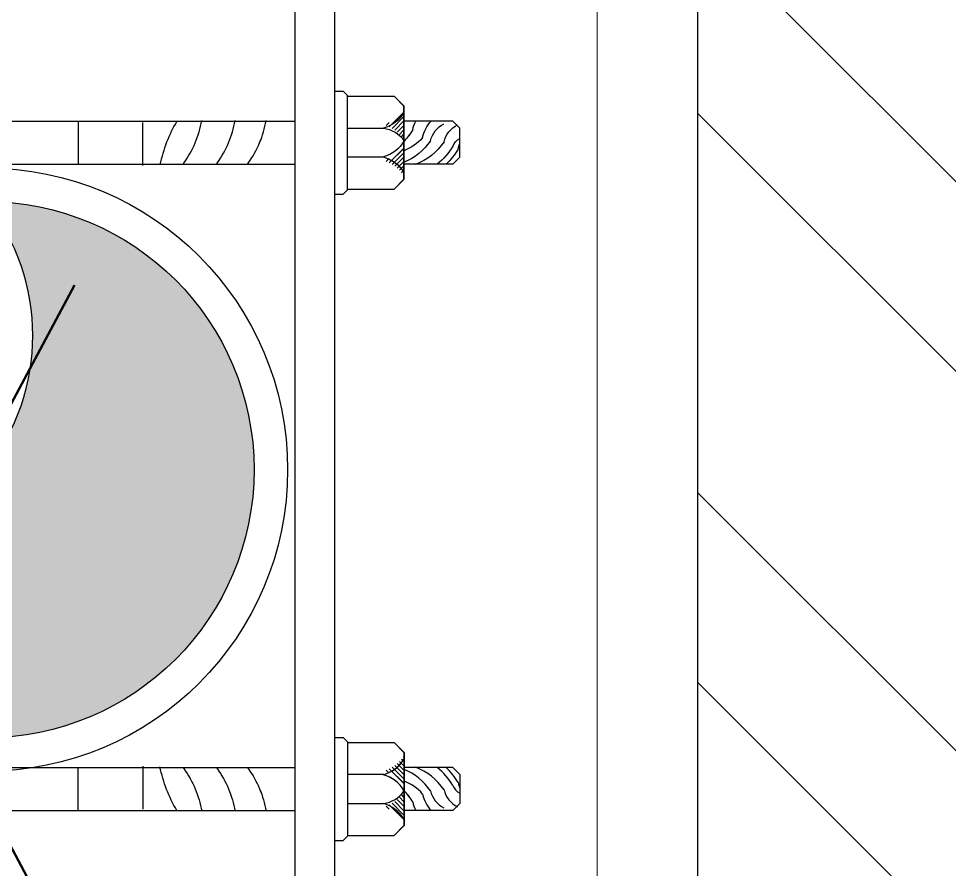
# Model space of a CAD drawing. Header units: inches. Extents: x -190799 to -189704, y -49100 to -46985.
# Drawn here: x -190481.67 to -190474.74, y -47409.44 to -47403.09 of the extents above; entities that cross this region are included whole.
import ezdxf

# ---------------------------------------------------------------- set-up
doc = ezdxf.new("R2010")
doc.units = ezdxf.units.IN
doc.header["$LTSCALE"] = 25
doc.header["$MEASUREMENT"] = 0
doc.linetypes.add('DASHED2', pattern=[0.375, 0.25, -0.125])
doc.layers.get('0').update_dxf_attribs({"lineweight": 0})
for name, color, linetype, lineweight in [('CWS', 180, 'Continuous', 18), ('PLASTER LINE', 1, 'Continuous', 5), ('PP-BEAM', 104, 'DASHED2', 50), ('PP-WALL', 7, 'Continuous', 30), ('sechatch', 8, 'Continuous', 0), ('SH - ANGLE SUPPORT', 7, 'Continuous', 30), ('SH- SWP', 1, 'Continuous', 15)]:
    doc.layers.add(name, color=color, linetype=linetype, lineweight=lineweight)

# ---------------------------------------------------------------- blocks, each defined once
blk = doc.blocks.new('*X19')
at = {"color": 0}
for p, q in [((113.7279130090329, 341.4162965511011), (114.3176786467903, 342.0060621888587)), ((113.6040440224238, 341.4692042597887), (113.7240518539459, 341.5892120913109)), ((113.8423566890578, 341.3539635358294), (114.318169125598, 341.8297759723697)), ((113.9481308900426, 341.2829610415177), (114.3186596044057, 341.6534897558808)), ((114.0456951115147, 341.2037485676931), (114.3191500832134, 341.4772035393918)), ((114.1352787081868, 341.1165554690687), (114.3196405620211, 341.3009173229029)), ((114.2169109186877, 341.0214109842728), (114.3201310408288, 341.1246311064139)), ((114.2904245531791, 340.9181479234677), (114.3206215196365, 340.948344889925))]:
    blk.add_line(p, q, dxfattribs=at)
blk = doc.blocks.new('swp')
at = {"layer": 'SH- SWP', "lineweight": 30}
h = blk.add_hatch(color=256, dxfattribs=at)
edge = h.paths.add_edge_path()
edge.add_ellipse((-188958.7646456869, -47122.30971005782), major_axis=(-1.131884257421873, -1.131884257421873), ratio=1, start_angle=186.3386170526238, end_angle=263.6613829461683)
edge.add_ellipse((-188957.7646456869, -47121.05978048204), major_axis=(1.414213562374951, -1.414213562374951), ratio=0.9999999999973742, start_angle=225.0000000015491, end_angle=405.0000000000753)
edge.add_ellipse((-188956.7646456869, -47119.80985090627), major_axis=(1.131884257421873, -1.131884257421873), ratio=1, start_angle=276.33861705314143, end_angle=353.66138294634084, ccw=False)
at = {"layer": 'SH - ANGLE SUPPORT'}
for p, q in [((-188960.3058235438, -47121.00095880224, -967.949206592016), (-188960.3058235437, -47123.36738671019, -967.949206592016)), ((-188960.3058235438, -47121.0010204016, -967.949206592016), (-188960.3058235438, -47123.36744830947, -967.949206592016)), ((-188955.1665579054, -47121.00095880224, -967.949206592016), (-188955.1665579055, -47123.36738671019, -967.949206592016)), ((-188955.1665579055, -47121.0010204016, -967.949206592016), (-188955.1665579055, -47123.36744830947, -967.949206592016)), ((-188959.9858235438, -47121.07673971012, -967.949206592016), (-188959.9858235438, -47123.36738671019, -967.949206592016)), ((-188959.9858235438, -47121.07680130948, -967.949206592016), (-188959.9858235438, -47123.36744830947, -967.949206592016)), ((-188955.4865579054, -47121.07673971012, -967.949206592016), (-188955.4865579054, -47123.36738671019, -967.949206592016)), ((-188955.4865579054, -47121.07680130948, -967.949206592016), (-188955.4865579054, -47123.36744830947, -967.949206592016)), ((-188960.3058235437, -47121.74960115671, -967.949206592016), (-188959.9858235438, -47121.74960115671, -967.949206592016)), ((-188960.3058235438, -47121.74960115671, -967.949206592016), (-188959.9858235438, -47121.74960115671, -967.949206592016)), ((-188960.3058235437, -47121.74966275608, -967.949206592016), (-188959.9858235438, -47121.74966275608, -967.949206592016)), ((-188960.3058235438, -47121.74966275608, -967.949206592016), (-188959.9858235438, -47121.74966275608, -967.949206592016)), ((-188955.1665579054, -47121.74960115671, -967.949206592016), (-188955.4865579054, -47121.74960115671, -967.949206592016)), ((-188955.1665579055, -47121.74966275608, -967.949206592016), (-188955.4865579054, -47121.74966275608, -967.949206592016)), ((-188959.976205301, -47122.23073078232, -967.949206592016), (-188960.296205301, -47122.23073078232, -967.949206592016)), ((-188959.976205301, -47122.23073078232, -967.949206592016), (-188960.296205301, -47122.23073078232, -967.949206592016)), ((-188959.976205301, -47122.23079238177, -967.949206592016), (-188960.296205301, -47122.23079238177, -967.949206592016)), ((-188959.9762053011, -47122.23079238177, -967.949206592016), (-188960.296205301, -47122.23079238177, -967.949206592016)), ((-188955.4961761482, -47122.23073078232, -967.949206592016), (-188955.1761761482, -47122.23073078232, -967.949206592016)), ((-188955.4961761482, -47122.23079238177, -967.949206592016), (-188955.1761761482, -47122.23079238177, -967.949206592016)), ((-188960.5294881825, -47123.66232684883, -967.949206592016), (-188960.5294881825, -47123.7227676136, -967.949206592016)), ((-188960.5294881824, -47123.6623884482, -967.949206592016), (-188960.5294881824, -47123.72282921299, -967.949206592016)), ((-188959.762158905, -47123.66232684883, -967.949206592016), (-188959.762158905, -47123.72276761371, -967.949206592016)), ((-188959.7621589051, -47123.6623884482, -967.949206592016), (-188959.7621589051, -47123.72282921299, -967.949206592016)), ((-188955.7099927123, -47123.66232684883, -967.949206592016), (-188955.7099927123, -47123.72276761371, -967.949206592016)), ((-188955.7099927124, -47123.6623884482, -967.949206592016), (-188955.7099927124, -47123.72282921299, -967.949206592016)), ((-188954.942663435, -47123.66232684883, -967.949206592016), (-188954.942663435, -47123.7227676136, -967.949206592016)), ((-188954.942663435, -47123.6623884482, -967.949206592016), (-188954.942663435, -47123.72282921299, -967.949206592016)), ((-188960.5294881825, -47123.7227676136, -967.949206592016), (-188960.4968016273, -47123.75545416883, -967.949206592016)), ((-188960.5294881824, -47123.72282921299, -967.949206592016), (-188960.4968016273, -47123.75551576819, -967.949206592016)), ((-188959.762158905, -47123.72276761371, -967.949206592016), (-188959.7997279746, -47123.76033668322, -967.949206592016)), ((-188959.7621589051, -47123.72282921299, -967.949206592016), (-188959.7997279746, -47123.76039828261, -967.949206592016)), ((-188955.7099927123, -47123.72276761371, -967.949206592016), (-188955.6724236428, -47123.76033668322, -967.949206592016)), ((-188955.7099927124, -47123.72282921299, -967.949206592016), (-188955.6724236429, -47123.76039828261, -967.949206592016)), ((-188954.942663435, -47123.7227676136, -967.949206592016), (-188954.9753499901, -47123.75545416883, -967.949206592016)), ((-188954.942663435, -47123.72282921299, -967.949206592016), (-188954.9753499901, -47123.75551576819, -967.949206592016)), ((-188959.7948454601, -47123.75545416883, -967.949206592016), (-188960.4968016273, -47123.75545416883, -967.949206592016)), ((-188959.7948454602, -47123.75551576819, -967.949206592016), (-188960.4968016273, -47123.75551576819, -967.949206592016)), ((-188960.4922372544, -47123.76033668322, -967.949206592016), (-188960.4922372544, -47124.10285181814, -967.949206592016)), ((-188960.4922372545, -47123.76039828261, -967.949206592016), (-188960.4922372545, -47124.10291341748, -967.949206592016)), ((-188960.2536083502, -47123.75545416883, -967.949206592016), (-188960.2536083502, -47124.02564460531, -967.949206592016)), ((-188960.2536083502, -47123.75551576819, -967.949206592016), (-188960.2536083502, -47124.0257062047, -967.949206592016)), ((-188960.0383574193, -47124.02622438822, -967.949206592016), (-188960.0383574193, -47123.75545416883, -967.949206592016)), ((-188960.0383574193, -47124.02628598761, -967.949206592016), (-188960.0383574193, -47123.75551576819, -967.949206592016)), ((-188959.7997279746, -47123.76033668322, -967.949206592016), (-188959.7997279746, -47124.10285181814, -967.949206592016)), ((-188959.7997279746, -47123.76039828261, -967.949206592016), (-188959.7997279746, -47124.10291341748, -967.949206592016)), ((-188955.6773061572, -47123.75545416883, -967.949206592016), (-188954.9753499901, -47123.75545416883, -967.949206592016)), ((-188955.6773061573, -47123.75551576819, -967.949206592016), (-188954.9753499901, -47123.75551576819, -967.949206592016)), ((-188955.6724236428, -47123.76033668322, -967.949206592016), (-188955.6724236428, -47124.10285181814, -967.949206592016)), ((-188955.6724236429, -47123.76039828261, -967.949206592016), (-188955.6724236429, -47124.10291341748, -967.949206592016)), ((-188955.4337941982, -47124.02622438822, -967.949206592016), (-188955.4337941982, -47123.75545416883, -967.949206592016)), ((-188955.4337941981, -47124.02628598761, -967.949206592016), (-188955.4337941981, -47123.75551576819, -967.949206592016)), ((-188955.2185432673, -47123.75545416883, -967.949206592016), (-188955.2185432673, -47124.02564460531, -967.949206592016)), ((-188955.2185432672, -47123.75551576819, -967.949206592016), (-188955.2185432672, -47124.0257062047, -967.949206592016)), ((-188954.9799143629, -47123.76033668322, -967.949206592016), (-188954.9799143629, -47124.10285181814, -967.949206592016)), ((-188954.979914363, -47123.76039828261, -967.949206592016), (-188954.979914363, -47124.10291341748, -967.949206592016)), ((-188960.4922372544, -47124.10285181814, -967.949206592016), (-188960.4177353984, -47124.17735367411, -967.949206592016)), ((-188960.4922372545, -47124.10291341748, -967.949206592016), (-188960.4177353985, -47124.1774152735, -967.949206592016)), ((-188959.7997279746, -47124.10285181814, -967.949206592016), (-188959.8742298306, -47124.17735367411, -967.949206592016)), ((-188959.7997279746, -47124.10291341748, -967.949206592016), (-188959.8742298306, -47124.1774152735, -967.949206592016)), ((-188955.6724236428, -47124.10285181814, -967.949206592016), (-188955.5979217868, -47124.17735367411, -967.949206592016)), ((-188955.6724236429, -47124.10291341748, -967.949206592016), (-188955.5979217868, -47124.1774152735, -967.949206592016)), ((-188954.9799143629, -47124.10285181814, -967.949206592016), (-188955.0544162189, -47124.17735367411, -967.949206592016)), ((-188954.979914363, -47124.10291341748, -967.949206592016), (-188955.054416219, -47124.1774152735, -967.949206592016)), ((-188959.8742298306, -47124.17735367411, -967.949206592016), (-188960.4177353984, -47124.17735367411, -967.949206592016)), ((-188959.8742298306, -47124.1774152735, -967.949206592016), (-188960.4177353985, -47124.1774152735, -967.949206592016)), ((-188960.3059826144, -47124.54101303493, -967.949206592016), (-188960.3059826144, -47124.17735367411, -967.949206592016)), ((-188960.3059826145, -47124.54107463427, -967.949206592016), (-188960.3059826145, -47124.1774152735, -967.949206592016)), ((-188959.9859826145, -47124.54097724173, -967.949206592016), (-188959.9859826145, -47124.17735367411, -967.949206592016)), ((-188959.9859826145, -47124.54103884101, -967.949206592016), (-188959.9859826145, -47124.1774152735, -967.949206592016)), ((-188955.5979217868, -47124.17735367411, -967.949206592016), (-188955.0544162189, -47124.17735367411, -967.949206592016)), ((-188955.5979217868, -47124.1774152735, -967.949206592016), (-188955.054416219, -47124.1774152735, -967.949206592016)), ((-188955.4861690029, -47124.54097724173, -967.949206592016), (-188955.4861690029, -47124.17735367411, -967.949206592016)), ((-188955.4861690029, -47124.54103884101, -967.949206592016), (-188955.4861690029, -47124.1774152735, -967.949206592016)), ((-188955.1661690029, -47124.54101303493, -967.949206592016), (-188955.1661690029, -47124.17735367411, -967.949206592016)), ((-188955.166169003, -47124.54107463427, -967.949206592016), (-188955.166169003, -47124.1774152735, -967.949206592016)), ((-188960.3060184077, -47124.54097724173, -967.949206592016), (-188960.2533956004, -47124.59360004903, -967.949206592016)), ((-188960.3060184077, -47124.54103884101, -967.949206592016), (-188960.2533956004, -47124.5936616484, -967.949206592016)), ((-188959.9859826145, -47124.54097724173, -967.949206592016), (-188960.0386054218, -47124.59360004903, -967.949206592016)), ((-188959.9859826145, -47124.54103884101, -967.949206592016), (-188960.0386054219, -47124.5936616484, -967.949206592016)), ((-188955.4861690029, -47124.54097724173, -967.949206592016), (-188955.4335461955, -47124.59360004903, -967.949206592016)), ((-188955.4861690029, -47124.54103884101, -967.949206592016), (-188955.4335461956, -47124.5936616484, -967.949206592016)), ((-188955.1661332096, -47124.54097724173, -967.949206592016), (-188955.218756017, -47124.59360004903, -967.949206592016)), ((-188955.1661332097, -47124.54103884101, -967.949206592016), (-188955.218756017, -47124.5936616484, -967.949206592016)), ((-188960.0386054218, -47124.59360004903, -967.949206592016), (-188960.2533956004, -47124.59360004903, -967.949206592016)), ((-188960.0386054219, -47124.5936616484, -967.949206592016), (-188960.2533956004, -47124.5936616484, -967.949206592016)), ((-188955.4335461955, -47124.59360004903, -967.949206592016), (-188955.218756017, -47124.59360004903, -967.949206592016)), ((-188955.4335461956, -47124.5936616484, -967.949206592016), (-188955.218756017, -47124.5936616484, -967.949206592016))]:
    blk.add_line(p, q, dxfattribs=at)
at = {"layer": 'SH - ANGLE SUPPORT', "lineweight": 30, "ltscale": 30}
for centre, radius, start, end in [((-188957.7361907245, -47121.04743988672, -967.949206592016), 2.570053173803593, 1.03628795968503, 178.963712040315), ((-188957.7361907246, -47121.0475014862, -967.949206592016), 2.570053173803593, 1.03628795969257, 178.9637120403074), ((-188957.7361907246, -47121.04738671312, -967.949206592016), 2.249999999973499, 359.1086964157475, 181.0351236707968), ((-188957.7361907247, -47121.04744831249, -967.949206592016), 2.249999999973499, 359.1086964157669, 181.0351236707817)]:
    blk.add_arc(centre, radius, start, end, dxfattribs=at)
at = {"layer": 'SH - ANGLE SUPPORT', "extrusion": (0, 0, -1)}
for centre, major_axis, ratio, start_param, end_param in [((-188959.7660234053, -47123.39463167352, -967.949206592016), (0.7483036439644577, -0.7483036439644576), 0.9999999996438159, 3.391710507990375, 3.7229632479952), ((-188959.7660234054, -47123.39463167352, -967.949206592016), (0.7483036439644577, -0.7483036439644576), 0.9999999996438159, 3.391710507990375, 3.7229632479952), ((-188959.7660234053, -47123.3946932728, -967.949206592016), (0.7483036439644577, -0.7483036439644576), 0.9999999996438159, 3.391710508013618, 3.722963248063821), ((-188959.7660234054, -47123.3946932728, -967.949206592016), (0.7483036439644577, -0.7483036439644576), 0.9999999996438159, 3.391710508013618, 3.722963248025734), ((-188960.4468390251, -47121.90446554011, -967.949206592016), (0.5499938548614107, -0.5499938548614107), 0.9999999996759106, 0.1632660788633934, 0.6092701062629294), ((-188960.4468390251, -47121.90446554011, -967.949206592016), (0.5499938548614107, -0.5499938548614107), 0.9999999996759106, 0.1632660788633934, 0.6092701062629294), ((-188960.4468390251, -47121.90452713938, -967.949206592016), (0.5499938548614107, -0.5499938548614107), 0.9999999996759106, 0.1632660789033545, 0.609270106295049), ((-188960.4468390252, -47121.90452713938, -967.949206592016), (0.5499938548614107, -0.5499938548614107), 0.9999999996759106, 0.1632660789433156, 0.6092701063457124), ((-188959.4377640972, -47123.31156215211, -967.949206592016), (0.6743739490639936, -0.6743739490639933), 0.9999995311078936, 3.304858807617673, 3.314800786566108), ((-188959.4377640974, -47123.31156215211, -967.949206592016), (0.6743739490639936, -0.6743739490639933), 0.9999995311078936, 3.304858807620154, 3.314800786596168), ((-188959.4377640973, -47123.31162375151, -967.949206592016), (0.6743739490639936, -0.6743739490639933), 0.9999995311078936, 3.304858807740596, 3.314800786694237), ((-188959.4377640973, -47123.31162375151, -967.949206592016), (0.6743739490639936, -0.6743739490639933), 0.9999995311078936, 3.304858807740596, 3.314800786694237), ((-188960.4468390251, -47122.15260376839, -967.949206592016), (0.5499938548614107, -0.5499938548614107), 0.9999999996759106, 0.1632660788633934, 0.6092701062629294), ((-188960.4468390251, -47122.15260376839, -967.949206592016), (0.5499938548614107, -0.5499938548614107), 0.9999999996759106, 0.1632660788633934, 0.6092701062629294), ((-188960.4468390251, -47122.15266536779, -967.949206592016), (0.5499938548614107, -0.5499938548614107), 0.9999999996759106, 0.1632660789003135, 0.6092701062843424), ((-188960.4468390252, -47122.15266536779, -967.949206592016), (0.5499938548614107, -0.5499938548614107), 0.9999999996759106, 0.1632660789003135, 0.6092701063150274), ((-188959.4377640972, -47123.55970038052, -967.949206592016), (0.6743742929851421, 0.6743742929851421), 0.9999995182274332, 4.875654981974916, 4.885596952011176), ((-188959.4377640974, -47123.55970038052, -967.949206592016), (0.6743742929851421, 0.6743742929851421), 0.9999995182274332, 4.875654981944805, 4.885596952079185), ((-188959.4377640973, -47123.55976197991, -967.949206592016), (0.6743742929851421, 0.6743742929851421), 0.9999995182274332, 4.875654981974916, 4.885596952011176), ((-188959.4377640973, -47123.55976197991, -967.949206592016), (0.6743742929851421, 0.6743742929851421), 0.9999995182274332, 4.875654981974916, 4.885596952011176), ((-188960.4468390251, -47122.38419913602, -967.949206592016), (0.5499938549968599, 0.5499938549968602), 0.9999999998192924, 1.734062405639007, 2.180066432908677), ((-188960.4468390251, -47122.38419913602, -967.949206592016), (0.5499938549968599, 0.5499938549968602), 0.9999999998192924, 1.734062405639007, 2.180066432908677), ((-188960.4468390251, -47122.3842607353, -967.949206592016), (0.5499938549968599, 0.5499938549968602), 0.9999999998192924, 1.734062405678968, 2.180066432825894), ((-188960.4468390252, -47122.3842607353, -967.949206592016), (0.5499938549968599, 0.5499938549968602), 0.9999999998192924, 1.734062405562126, 2.180066432764524), ((-188959.4377640972, -47123.79129574812, -967.949206592016), (0.6743742929851421, 0.6743742929851421), 0.9999995182274332, 4.875654981979875, 4.885596952016435), ((-188959.4377640974, -47123.79129574812, -967.949206592016), (0.6743742929851421, 0.6743742929851421), 0.9999995182274332, 4.875654981949765, 4.885596952081814), ((-188959.4377640973, -47123.79135734739, -967.949206592016), (0.6743742929851421, 0.6743742929851421), 0.9999995182274332, 4.875654981977395, 4.885596952041236), ((-188959.4377640973, -47123.79135734739, -967.949206592016), (0.6743742929851421, 0.6743742929851421), 0.9999995182274332, 4.875654981977395, 4.885596952041236), ((-188955.6831107505, -47123.95348806673, -967.949206592016), (0.1836427452739943, 0.1836427452739944), 0.9999999999368012, 1.061026314357026, 1.819612572189451), ((-188955.6831107505, -47123.95354966607, -967.949206592016), (0.1836427452739943, 0.1836427452739944), 0.9999999999368012, 1.061026314497972, 1.819612572325659), ((-188955.1832964342, -47123.95348806673, -967.949206592016), (0.1836427452988981, -0.1836427452988981), 0.9999999997967158, 1.317026384605051, 2.080566339216231), ((-188955.1832964343, -47123.95354966607, -967.949206592016), (0.1836427452988981, -0.1836427452988981), 0.9999999997967158, 1.317026384605051, 2.080566339319822), ((-188955.4397761233, -47123.99591065981, -967.949206592016), (0.1574100662167231, -0.1574100662167231), 0.9999999999492625, -0.6581166820825466, 0.1674448601498328), ((-188955.4397761233, -47123.9959722592, -967.949206592016), (0.1574100662167231, -0.1574100662167231), 0.9999999999492625, -0.658116682002583, 0.1674448601280432), ((-188954.9690582983, -47123.95348806673, -967.949206592016), (0.1836427452739944, -0.1836427452739943), 0.9999999999368008, 1.321980081508954, 2.080566339232767), ((-188954.9690582983, -47123.95354966607, -967.949206592016), (0.1836427452739944, -0.1836427452739943), 0.9999999999368008, 1.32198008156326, 2.080566339221213), ((-188955.0590031926, -47124.00436458082, -967.949206592016), (0.3174102309503291, 0.3174102309503292), 0.9999999999057578, 2.957247137306495, 3.531377346248949), ((-188955.0590031927, -47124.00442618018, -967.949206592016), (0.3174102309503291, 0.3174102309503292), 0.9999999999057578, 2.957247137262742, 3.531377346129004), ((-188955.0571576472, -47124.04943386192, -967.949206592016), (0.2498462547944095, 0.2498462547944096), 0.9999999997529783, 3.071035399996657, 3.556541279240993), ((-188955.0571576472, -47124.04949546128, -967.949206592016), (0.2498462547944095, 0.2498462547944096), 0.9999999997529783, 3.071035399996657, 3.556541279278682), ((-188954.9661365103, -47123.80572951943, -967.949206592016), (0.3609602734330845, -0.3609602734330845), 0.9999999985248337, 1.329768372036687, 1.540798847705387), ((-188954.9661365104, -47123.80579111876, -967.949206592016), (0.3609602734330845, -0.3609602734330845), 0.9999999985248337, 1.329768372147417, 1.540798847878059), ((-188955.0657817707, -47124.10154468252, -967.949206592016), (0.32020012842279, 0.3202001284227902), 0.9999999999894763, 2.954778906577122, 3.562597790696368), ((-188955.0657817708, -47124.10160628197, -967.949206592016), (0.32020012842279, 0.3202001284227902), 0.9999999999894763, 2.954778906683788, 3.562597790614507), ((-188955.276298653, -47124.47928326431, -967.949206592016), (0.1705916076496874, 0.1705916076496874), 0.999999999760294, 5.688778807222417, 5.971833700054205), ((-188955.2762986531, -47124.47934486371, -967.949206592016), (0.1705916076496874, 0.1705916076496874), 0.999999999760294, 5.6887788070725, 5.971833700054205), ((-188955.334566092, -47124.55313844312, -967.949206592016), (0.1705916076887823, 0.1705916076887825), 0.9999999996600238, 5.688778807093536, 6.270402491376283), ((-188955.334566092, -47124.55320004249, -967.949206592016), (0.1705916076887823, 0.1705916076887825), 0.9999999996600238, 5.688778807161095, 6.270402491436597), ((-188955.0884292144, -47124.105037228, -967.949206592016), (0.3609602731301515, -0.3609602731301514), 0.9999999993591624, 1.329768371843753, 1.678717008358492), ((-188955.0884292145, -47124.10509882739, -967.949206592016), (0.3609602731301515, -0.3609602731301514), 0.9999999993591624, 1.329768371843753, 1.678717008352351), ((-188955.3562999291, -47124.55963857102, -967.949206592016), (0.1344147606365146, 0.1344147606365146), 0.999999999943205, 5.728383428916015, 6.607487426836458), ((-188955.3562999291, -47124.55970017039, -967.949206592016), (0.1344147606365146, 0.1344147606365146), 0.999999999943205, 5.728383428494432, 6.607487426424862), ((-188955.1117361235, -47124.14390854482, -967.949206592016), (0.3609602733034912, -0.3609602733034912), 0.9999999989039782, 1.329768372031848, 1.608853964562355), ((-188955.1117361235, -47124.14397014421, -967.949206592016), (0.3609602733034912, -0.3609602733034912), 0.9999999989039782, 1.329768371962874, 1.608853964476897), ((-188955.364410119, -47124.66127218533, -967.949206592016), (0.1348098848379323, -0.1348098848379323), 0.9999999999832394, 4.157022774644297, 5.034816392460339), ((-188955.364410119, -47124.66133378472, -967.949206592016), (0.1348098848379323, -0.1348098848379323), 0.9999999999832394, 4.15702277477401, 5.034816392605128), ((-188955.3867217635, -47124.63547481725, -967.949206592016), (0.0704988428573968, 0.0704988428573968), 0.9999999987001688, 5.84502344743771, 6.635131608004279), ((-188955.3867217635, -47124.6355364167, -967.949206592016), (0.0704988428573968, 0.0704988428573968), 0.9999999987001688, 5.845023447561561, 6.635131607903649), ((-188955.4218982662, -47124.81746228973, -967.949206592016), (0.1705916081115296, -0.1705916081115296), 0.999999998305713, 4.117982481218434, 4.309006795710234), ((-188955.4218982663, -47124.8175238891, -967.949206592016), (0.1705916081115296, -0.1705916081115296), 0.999999998305713, 4.117982481368351, 4.309006795654756)]:
    blk.add_ellipse(centre, major_axis=major_axis, ratio=ratio, start_param=start_param, end_param=end_param, dxfattribs=at)
at = {"layer": 'SH - ANGLE SUPPORT'}
for centre, major_axis, ratio, start_param, end_param in [((-188955.7063580438, -47123.39463167352, -967.949206592016), (-0.7483036439644577, -0.7483036439644576), 0.9999999996438159, 3.391710508000295, 3.722963248052329), ((-188955.7063580439, -47123.3946932728, -967.949206592016), (-0.7483036439644577, -0.7483036439644576), 0.9999999996438159, 3.391710507986972, 3.722963248002751), ((-188956.0346173519, -47123.31156215211, -967.949206592016), (-0.6743739490639936, -0.6743739490639933), 0.9999995311078936, 3.3048588076678, 3.314800786634117), ((-188956.0346173519, -47123.31162375151, -967.949206592016), (-0.6743739490639936, -0.6743739490639933), 0.9999995311078936, 3.304858807697911, 3.314800786649147), ((-188955.0255424241, -47121.90446554011, -967.949206592016), (-0.5499938548614107, -0.5499938548614107), 0.9999999996759106, 0.1632660788603524, 0.609270106273636), ((-188955.0255424241, -47121.90452713938, -967.949206592016), (-0.5499938548614107, -0.5499938548614107), 0.9999999996759106, 0.1632660789218146, 0.609270106282908), ((-188956.0346173519, -47123.55970038052, -967.949206592016), (-0.6743742929851421, 0.6743742929851421), 0.9999995182274332, 4.87565498195986, 4.885596952011176), ((-188956.0346173519, -47123.55976197991, -967.949206592016), (-0.6743742929851421, 0.6743742929851421), 0.9999995182274332, 4.87565498195986, 4.885596952011176), ((-188955.0255424241, -47122.15260376839, -967.949206592016), (-0.5499938548614107, -0.5499938548614107), 0.9999999996759106, 0.1632660789094365, 0.609270106295049), ((-188955.0255424241, -47122.15266536779, -967.949206592016), (-0.5499938548614107, -0.5499938548614107), 0.9999999996759106, 0.1632660788911906, 0.6092701062001249), ((-188956.0346173519, -47123.79129574812, -967.949206592016), (-0.6743742929851421, 0.6743742929851421), 0.9999995182274332, 4.87565498196482, 4.885596952001405), ((-188956.0346173519, -47123.79135734739, -967.949206592016), (-0.6743742929851421, 0.6743742929851421), 0.9999995182274332, 4.875654981979875, 4.885596952016435), ((-188955.0255424241, -47122.38419913602, -967.949206592016), (-0.5499938549968599, 0.5499938549968602), 0.9999999998192924, 1.734062405635966, 2.180066432877992), ((-188955.0255424241, -47122.3842607353, -967.949206592016), (-0.5499938549968599, 0.5499938549968602), 0.9999999998192924, 1.734062405586668, 2.180066432779867), ((-188960.503093319, -47123.95348806673, -967.949206592016), (-0.1836427452739944, -0.1836427452739943), 0.9999999999368008, 1.321980081481358, 2.080566339232767), ((-188960.5030933191, -47123.95354966607, -967.949206592016), (-0.1836427452739944, -0.1836427452739943), 0.9999999999368008, 1.321980081508954, 2.080566339373712), ((-188960.0323754941, -47123.99591065981, -967.949206592016), (-0.1574100662167231, -0.1574100662167231), 0.9999999999492625, -0.6581166820425643, 0.1674448601280432), ((-188960.0323754941, -47123.9959722592, -967.949206592016), (-0.1574100662167231, -0.1574100662167231), 0.9999999999492625, -0.6581166818591688, 0.1674448604076515), ((-188960.2888551831, -47123.95348806673, -967.949206592016), (-0.1836427452988981, -0.1836427452988981), 0.9999999997967158, 1.317026384374037, 2.0805663391731), ((-188960.2888551832, -47123.95354966607, -967.949206592016), (-0.1836427452988981, -0.1836427452988981), 0.9999999997967158, 1.317026384605051, 2.080566339243572), ((-188959.7890408669, -47123.95348806673, -967.949206592016), (-0.1836427452739943, 0.1836427452739944), 0.9999999999368012, 1.06102631441171, 1.819612572189451), ((-188959.7890408669, -47123.95354966607, -967.949206592016), (-0.1836427452739943, 0.1836427452739944), 0.9999999999368012, 1.061026314552656, 1.819612572298063), ((-188960.506015107, -47123.80572951943, -967.949206592016), (-0.3609602734330845, -0.3609602734330845), 0.9999999985248337, 1.329768372036687, 1.540798847705387), ((-188960.5060151071, -47123.80579111876, -967.949206592016), (-0.3609602734330845, -0.3609602734330845), 0.9999999985248337, 1.329768372147417, 1.540798847760664), ((-188960.4149939702, -47124.04943386192, -967.949206592016), (-0.2498462547944095, 0.2498462547944096), 0.9999999997529783, 3.07103540007882, 3.556541279311888), ((-188960.4149939702, -47124.04949546128, -967.949206592016), (-0.2498462547944095, 0.2498462547944096), 0.9999999997529783, 3.071035400075917, 3.556541279295285), ((-188960.4131484249, -47124.00436458082, -967.949206592016), (-0.3174102309503291, 0.3174102309503292), 0.9999999999057578, 2.957247137408043, 3.531377346261267), ((-188960.4131484248, -47124.00442618018, -967.949206592016), (-0.3174102309503291, 0.3174102309503292), 0.9999999999057578, 2.957247137274627, 3.531377346261267), ((-188960.1958529643, -47124.47928326431, -967.949206592016), (-0.1705916076496874, 0.1705916076496874), 0.999999999760294, 5.688778807473671, 5.971833700054205), ((-188960.1958529644, -47124.47934486371, -967.949206592016), (-0.1705916076496874, 0.1705916076496874), 0.999999999760294, 5.688778807373726, 5.971833700054205), ((-188960.4063698466, -47124.10154468252, -967.949206592016), (-0.32020012842279, 0.3202001284227902), 0.9999999999894763, 2.954778906754643, 3.562597790696368), ((-188960.4063698467, -47124.10160628197, -967.949206592016), (-0.32020012842279, 0.3202001284227902), 0.9999999999894763, 2.954778906571153, 3.56259779059831), ((-188960.1375855254, -47124.55313844312, -967.949206592016), (-0.1705916076887824, 0.1705916076887824), 0.9999999996600238, 5.68877880722726, 6.270402491618308), ((-188960.1375855254, -47124.55320004249, -967.949206592016), (-0.1705916076887824, 0.1705916076887824), 0.9999999996600238, 5.688778807161095, 6.270402491376283), ((-188960.1158516883, -47124.55963857102, -967.949206592016), (-0.1344147606365146, 0.1344147606365146), 0.999999999943205, 5.728383428640154, 6.607487426642547), ((-188960.1158516883, -47124.55970017039, -967.949206592016), (-0.1344147606365146, 0.1344147606365146), 0.999999999943205, 5.72838342915155, 6.607487426812064), ((-188960.3837224029, -47124.105037228, -967.949206592016), (-0.3609602731301515, -0.3609602731301514), 0.9999999993591624, 1.329768371871435, 1.678717008386833), ((-188960.383722403, -47124.10509882739, -967.949206592016), (-0.3609602731301515, -0.3609602731301514), 0.9999999993591624, 1.329768371822875, 1.678717008392974), ((-188960.1077414984, -47124.66127218533, -967.949206592016), (-0.1348098848379323, -0.1348098848379323), 0.9999999999832394, 4.157022774693521, 5.034816392629314), ((-188960.1077414985, -47124.66133378472, -967.949206592016), (-0.1348098848379323, -0.1348098848379323), 0.9999999999832394, 4.15702277447434, 5.034816392484525), ((-188960.360415494, -47124.14390854482, -967.949206592016), (-0.3609602733034912, -0.3609602733034912), 0.9999999989039782, 1.329768372066336, 1.608853964560186), ((-188960.3604154939, -47124.14397014421, -967.949206592016), (-0.3609602733034912, -0.3609602733034912), 0.9999999989039782, 1.32976837183807, 1.608853964332298), ((-188960.0854298538, -47124.63547481725, -967.949206592016), (-0.0704988428573968, 0.0704988428573968), 0.9999999987001688, 5.845023447367468, 6.635131607766639), ((-188960.0854298539, -47124.6355364167, -967.949206592016), (-0.0704988428573968, 0.0704988428573968), 0.9999999987001688, 5.845023447367468, 6.635131608264364), ((-188960.0502533511, -47124.81746228973, -967.949206592016), (-0.1705916081115296, -0.1705916081115296), 0.999999998305713, 4.117982481619605, 4.309006796026848), ((-188960.0502533512, -47124.8175238891, -967.949206592016), (-0.1705916081115296, -0.1705916081115296), 0.999999998305713, 4.117982481352158, 4.309006795915894)]:
    blk.add_ellipse(centre, major_axis=major_axis, ratio=ratio, start_param=start_param, end_param=end_param, dxfattribs=at)
at = {"layer": 'SH- SWP', "lineweight": 30}
for radius in [2.25, 2]:
    blk.add_circle((-188957.7646456869, -47121.05978048204, -967.949206592016), radius, dxfattribs=at)
for centre, start, end in [((-188958.7646456869, -47122.30971005782, -967.949206592016), 51.33861705367175, 128.6613829463282), ((-188956.7646456869, -47119.80985090627, -967.949206592016), 231.3386170536718, 308.6613829463283)]:
    blk.add_arc(centre, 1.600726067880088, start, end, dxfattribs=at)
at = {"layer": 'SH - ANGLE SUPPORT', "extrusion": (0, 0, -1)}
for p, xscale, yscale, zscale, rotation in [((188896.6729534204, -47102.88456624403, 967.949206592016), 0.1862546400225255, 0.1862546400225255, -0.1862546400003328, 270), ((188896.6729534205, -47102.88462784339, 967.949206592016), 0.1862546400225255, 0.1862546400225255, -0.1862546400225255, 270), ((188896.4051932095, -47102.88514602691, 967.949206592016), 0.1862546400225255, 0.1862546400225255, -0.1862546400003328, 270), ((188896.4051932095, -47102.88520762627, 967.949206592016), 0.1862546400225255, 0.1862546400225255, -0.1862546400225255, 270), ((189019.0669584078, -47102.88514602691, 967.949206592016), -0.1862546400225255, 0.1862546399643179, -0.1862546400225255, 89.99999999999997), ((189019.0669584079, -47102.88520762627, 967.949206592016), -0.1862546400225255, 0.1862546400225255, -0.1862546400225255, 90), ((189018.7991981969, -47102.88456624403, 967.949206592016), -0.1862546400225255, 0.1862546399643179, -0.1862546400225255, 89.99999999999997), ((189018.799198197, -47102.88462784339, 967.949206592016), -0.1862546400225255, 0.1862546400225255, -0.1862546400225255, 90)]:
    blk.add_blockref('*X19', p, dxfattribs=dict(at, xscale=xscale, yscale=yscale, zscale=zscale, rotation=rotation))

msp = doc.modelspace()

# ---------------------------------------------------------------- hatches: boundary and pattern name
at = {"layer": 'sechatch', "ltscale": 30}
h = msp.add_hatch(dxfattribs=at)
h.set_pattern_fill('ANSI32,_O', color=256, scale=8, angle=270)
h.set_pattern_definition([(314.9999999999999, (-190288.2656052027, -47628.91927916378), (2.121320343559643, 2.121320343559641), []), (314.9999999999999, (-190288.2656052027, -47630.33349272377), (2.121320343559643, 2.121320343559641), [])])
h.paths.add_polyline_path([(-190284.610429467, -47625.86745093932), (-190293.610429467, -47625.86745093932), (-190293.6104294669, -47630.36745093932), (-190284.610429467, -47630.36745093932)])
h.paths.add_polyline_path([(-190284.610429467, -47630.36745093932), (-190293.6104294669, -47630.36745093932), (-190293.6104294669, -47634.86745093929), (-190284.610429467, -47634.86745093929)])
h.paths.add_polyline_path([(-190260.610429467, -47396.36745093932), (-190265.110429467, -47396.36745093932), (-190265.110429467, -47448.46450380797), (-190260.610429467, -47448.46450380797), (-190260.610429467, -47433.86745093935), (-190250.1104294668, -47433.86745093935), (-190250.1104294668, -47424.86745093936), (-190260.610429467, -47424.86745093936)])
h.paths.add_polyline_path([(-190260.610429467, -47448.46450380797), (-190265.110429467, -47448.46450380797), (-190265.110429467, -47465.36745093932), (-190269.610429467, -47465.36745093932), (-190269.610429467, -47469.86745093932), (-190265.110429467, -47469.86745093932), (-190265.110429467, -47625.86745093932), (-190260.610429467, -47625.86745093932)])
h.paths.add_polyline_path([(-190406.1104294669, -47372.36745093933), (-190488.610429467, -47372.36745093933), (-190488.610429467, -47396.36745093932), (-190476.610429467, -47396.3674509393), (-190476.610429467, -47418.86745093933), (-190497.6104294669, -47418.86745093933), (-190497.6104294669, -47423.36745093932), (-190488.6104294669, -47423.36745093932), (-190472.110429467, -47423.36745093932), (-190472.110429467, -47381.36745093932), (-190406.110429467, -47381.36745093932)])
h.paths.add_polyline_path([(-190401.610429467, -47465.36745093938), (-190401.610429467, -47469.86745093939), (-190269.610429467, -47469.86745093932), (-190269.610429467, -47465.36745093932), (-190361.1104294669, -47465.36745093932), (-190361.1104294669, -47462.36745093932), (-190365.6104294669, -47462.36745093932), (-190365.610429467, -47465.36745093932)])
h.paths.add_polyline_path([(-190365.6104294669, -47423.36745093933), (-190361.110429467, -47423.36745093932), (-190361.110429467, -47381.36745093935), (-190272.610429467, -47381.36745093935), (-190272.610429467, -47372.36745093933), (-190370.1104294669, -47372.36745093933), (-190370.1104294669, -47381.36745093935), (-190365.6104294669, -47381.36745093935)])

# ---------------------------------------------------------------- linework, layer by layer
at = {"layer": 'PLASTER LINE', "ltscale": 30}
msp.add_line((-190477.360429467, -47418.11745093933), (-190477.360429467, -47397.11745093932), dxfattribs=at)
at = {"layer": 'PP-BEAM'}
for p, q in [((-190488.6104294669, -47418.86745093913), (-190476.610429467, -47396.36745093911)), ((-190488.6104294669, -47396.36745093913), (-190476.610429467, -47418.86745093913))]:
    msp.add_line(p, q, dxfattribs=at)
at = {"layer": 'PP-WALL', "ltscale": 10}
msp.add_line((-190476.610429467, -47418.86745093933), (-190476.610429467, -47396.3674509393), dxfattribs=at)
at = {"layer": 'SH - ANGLE SUPPORT'}
for points in [[(-190476.6110243102, -47417.41302064918), (-190479.6104399483, -47417.41301915546), (-190479.6104399483, -47396.36762990577), (-190476.610429467, -47396.36745093911)], [(-190476.6110241633, -47417.11808051061), (-190479.3154998096, -47417.11807916367), (-190479.3154998096, -47396.66255245017), (-190476.6104118722, -47396.66239107717)]]:
    msp.add_lwpolyline(points, dxfattribs=at)

# ---------------------------------------------------------------- block references
at = {"layer": 'CWS', "ltscale": 30, "rotation": 90}
msp.add_blockref('swp', (-237602.9778266584, 141551.3072865769, 967.949206592016), dxfattribs=at)

doc.saveas('drawing.dxf')
